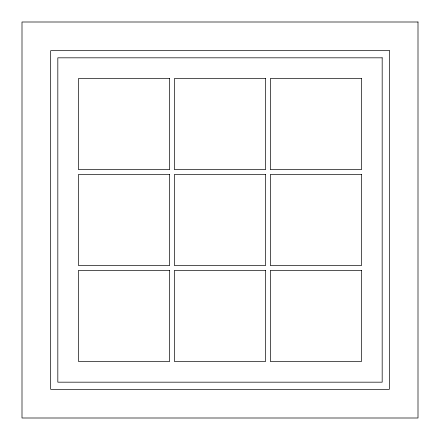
<?xml version="1.0" encoding="UTF-8"?>
<svg xmlns="http://www.w3.org/2000/svg" width="440" height="440" viewBox="0 0 440 440"><rect width="100%" height="100%" fill="white"/><g stroke="black" fill="none" stroke-linecap="round" stroke-linejoin="round"><path stroke-width="0.66" d="M418 22L22 22L22 418L418 418L418 22M389.329 50.672L50.672 50.672L50.672 389.329L389.329 389.329L389.329 50.672M382.179 57.822L57.822 57.822L57.822 382.179L382.179 382.179L382.179 57.822M169.653 78.513L78.513 78.513L78.513 169.653L169.653 169.653L169.653 78.513M265.568 78.513L174.433 78.513L174.433 169.653L265.568 169.653L265.568 78.513M361.488 78.513L270.347 78.513L270.347 169.653L361.488 169.653L361.488 78.513M169.653 174.433L78.513 174.433L78.513 265.568L169.653 265.568L169.653 174.433M265.568 174.433L174.433 174.433L174.433 265.568L265.568 265.568L265.568 174.433M361.488 174.433L270.347 174.433L270.347 265.568L361.488 265.568L361.488 174.433M169.653 270.347L78.513 270.347L78.513 361.488L169.653 361.488L169.653 270.347M265.568 270.347L174.433 270.347L174.433 361.488L265.568 361.488L265.568 270.347M361.488 270.347L270.347 270.347L270.347 361.488L361.488 361.488L361.488 270.347"/></g></svg>
